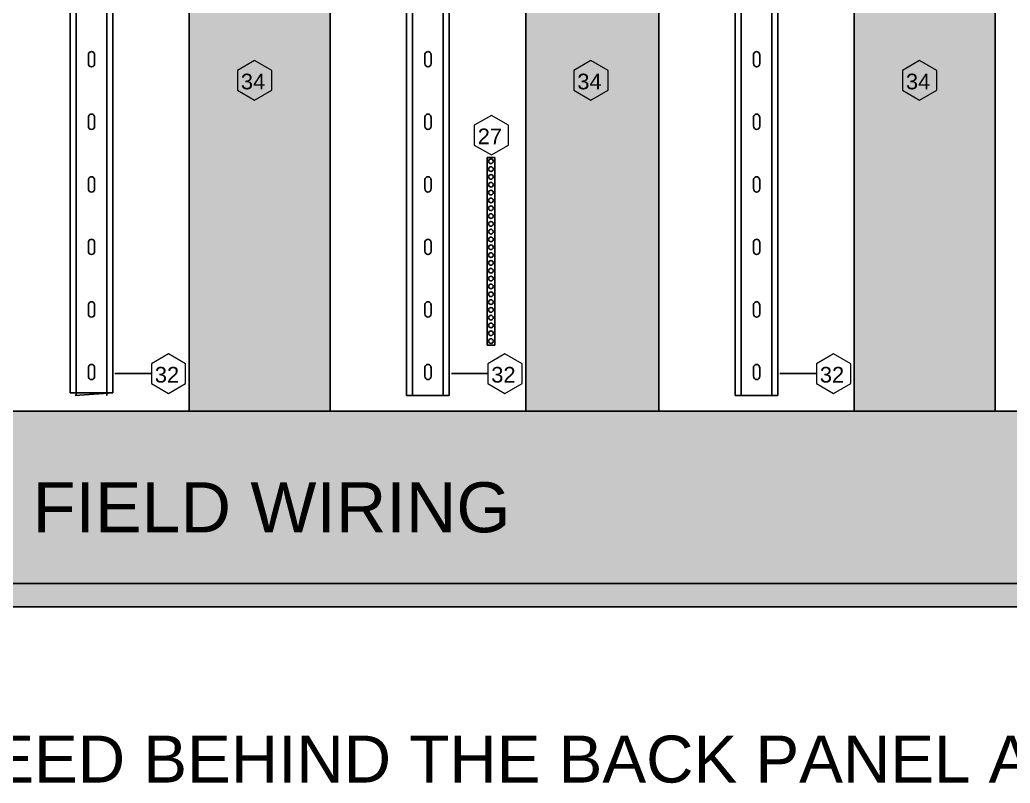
# Model space of a CAD drawing. Extents: x 17 to 188, y 22 to 107.
# Drawn here: x 124.57 to 156.22, y 22.26 to 46.67 of the extents above; entities that cross this region are included whole.
import ezdxf
from ezdxf.enums import TextEntityAlignment as Align

# ---------------------------------------------------------------- set-up
doc = ezdxf.new("R2010")
doc.units = 0
doc.linetypes.add('HIDDEN', pattern=[0.375, 0.25, -0.125])
doc.layers.add('N-ANNO-TEXT', color=2, linetype='Continuous', lineweight=18)
doc.layers.add('N-CONT-PANL', color=3, linetype='Continuous', lineweight=25)
doc.styles.add('_CGS_2-5_NOTES', font='arial.ttf', dxfattribs={"height": 2.5})

msp = doc.modelspace()

# ---------------------------------------------------------------- hatches: boundary and pattern name
h = msp.add_hatch(color=256)
h.dxf.hatch_style = 1
h.set_gradient(color1=(214, 214, 214), color2=(214, 214, 214), tint=1)
h.paths.add_polyline_path([(129.986, 90.532), (134.486, 90.532), (134.486, 34.157), (129.986, 34.157)])
h = msp.add_hatch(color=256)
h.dxf.hatch_style = 1
h.set_gradient(color1=(132, 132, 132), color2=(132, 132, 132), tint=1)
h.paths.add_polyline_path([(140.736, 90.532), (144.986, 90.532), (144.986, 34.157), (140.736, 34.157)])
h = msp.add_hatch(color=256)
h.dxf.hatch_style = 1
h.set_gradient(color1=(214, 214, 214), color2=(214, 214, 214), tint=1)
h.paths.add_polyline_path([(151.236, 90.532), (155.736, 90.532), (155.736, 34.157), (151.236, 34.157)])
h = msp.add_hatch(color=256)
h.dxf.hatch_style = 1
h.set_gradient(color1=(132, 132, 132), color2=(132, 132, 132), tint=1)
h.paths.add_polyline_path([(98.236, 34.157), (166.236, 34.157), (166.236, 27.895), (98.236, 27.895)])

# ---------------------------------------------------------------- linework, layer by layer
at = {"layer": 'N-ANNO-TEXT'}
for points in [[(132.073, 44.097), (132.621, 44.414), (132.621, 45.047), (132.073, 45.364), (131.525, 45.047), (131.525, 44.414)], [(142.823, 44.097), (143.371, 44.414), (143.371, 45.047), (142.823, 45.364), (142.275, 45.047), (142.275, 44.414)], [(153.323, 44.097), (153.871, 44.414), (153.871, 45.047), (153.323, 45.364), (152.775, 45.047), (152.775, 44.414)], [(139.64, 42.347), (140.189, 42.664), (140.189, 43.297), (139.64, 43.614), (139.092, 43.297), (139.092, 42.664)], [(129.323, 34.722), (129.871, 35.039), (129.871, 35.672), (129.323, 35.989), (128.775, 35.672), (128.775, 35.039)], [(140.073, 34.722), (140.621, 35.039), (140.621, 35.672), (140.073, 35.989), (139.525, 35.672), (139.525, 35.039)], [(150.573, 34.722), (151.121, 35.039), (151.121, 35.672), (150.573, 35.989), (150.025, 35.672), (150.025, 35.039)]]:
    msp.add_lwpolyline(points, close=True, dxfattribs=at)
at = {"layer": 'N-CONT-PANL', "linetype": 'Continuous'}
for p, q in [((147.428, 34.657), (147.428, 78.66)), ((147.623, 34.657), (147.623, 78.66)), ((147.623, 34.657), (147.623, 78.66)), ((148.598, 34.657), (148.598, 78.66)), ((148.598, 34.657), (148.598, 78.66)), ((148.793, 34.657), (148.793, 78.66)), ((148.793, 34.657), (148.793, 78.66)), ((136.928, 34.657), (136.928, 66.971)), ((137.123, 34.657), (137.123, 66.971)), ((137.123, 34.657), (137.123, 66.971)), ((138.098, 34.657), (138.098, 66.971)), ((138.098, 34.657), (138.098, 66.971)), ((138.293, 34.657), (138.293, 66.971)), ((138.293, 34.657), (138.293, 66.971)), ((126.178, 34.737), (126.178, 65.333)), ((126.373, 34.657), (126.373, 65.333)), ((126.373, 34.657), (126.373, 65.333)), ((127.348, 34.657), (127.348, 65.333)), ((127.348, 34.657), (127.348, 65.333)), ((127.543, 34.737), (127.543, 65.333)), ((127.543, 34.737), (127.543, 65.333))]:
    msp.add_line(p, q, dxfattribs=at)
at = {"layer": 'N-CONT-PANL'}
for p, q in [((126.764, 45.272, -5.8), (126.764, 45.544, -5.8)), ((126.964, 45.272, -5.8), (126.964, 45.544, -5.8)), ((137.514, 45.272, -5.8), (137.514, 45.544, -5.8)), ((137.714, 45.272, -5.8), (137.714, 45.544, -5.8)), ((148.014, 45.272, -5.8), (148.014, 45.544, -5.8)), ((148.214, 45.272, -5.8), (148.214, 45.544, -5.8)), ((126.764, 43.272, -5.8), (126.764, 43.544, -5.8)), ((126.964, 43.272, -5.8), (126.964, 43.544, -5.8)), ((137.514, 43.272, -5.8), (137.514, 43.544, -5.8)), ((137.714, 43.272, -5.8), (137.714, 43.544, -5.8)), ((148.014, 43.272, -5.8), (148.014, 43.544, -5.8)), ((148.214, 43.272, -5.8), (148.214, 43.544, -5.8)), ((139.503, 42.27, -5.8), (139.503, 36.271, -5.8)), ((139.753, 42.27, -5.8), (139.503, 42.27, -5.8)), ((139.753, 36.271, -5.8), (139.753, 42.27, -5.8)), ((126.764, 41.272, -5.8), (126.764, 41.544, -5.8)), ((126.964, 41.272, -5.8), (126.964, 41.544, -5.8)), ((137.514, 41.272, -5.8), (137.514, 41.544, -5.8)), ((137.714, 41.272, -5.8), (137.714, 41.544, -5.8)), ((148.014, 41.272, -5.8), (148.014, 41.544, -5.8)), ((148.214, 41.272, -5.8), (148.214, 41.544, -5.8)), ((126.764, 39.272, -5.8), (126.764, 39.544, -5.8)), ((126.964, 39.272, -5.8), (126.964, 39.544, -5.8)), ((137.514, 39.272, -5.8), (137.514, 39.544, -5.8)), ((137.714, 39.272, -5.8), (137.714, 39.544, -5.8)), ((148.014, 39.272, -5.8), (148.014, 39.544, -5.8)), ((148.214, 39.272, -5.8), (148.214, 39.544, -5.8)), ((126.764, 37.272, -5.8), (126.764, 37.544, -5.8)), ((126.964, 37.272, -5.8), (126.964, 37.544, -5.8)), ((137.514, 37.272, -5.8), (137.514, 37.544, -5.8)), ((137.714, 37.272, -5.8), (137.714, 37.544, -5.8)), ((148.014, 37.272, -5.8), (148.014, 37.544, -5.8)), ((148.214, 37.272, -5.8), (148.214, 37.544, -5.8)), ((139.753, 36.271, -5.8), (139.503, 36.271, -5.8)), ((126.764, 35.272, -5.8), (126.764, 35.544, -5.8)), ((126.964, 35.272, -5.8), (126.964, 35.544, -5.8)), ((137.514, 35.272, -5.8), (137.514, 35.544, -5.8)), ((137.714, 35.272, -5.8), (137.714, 35.544, -5.8)), ((148.014, 35.272, -5.8), (148.014, 35.544, -5.8)), ((148.214, 35.272, -5.8), (148.214, 35.544, -5.8)), ((128.775, 35.355), (127.611, 35.355)), ((139.525, 35.355), (138.361, 35.355)), ((150.025, 35.355), (148.861, 35.355)), ((126.178, 34.737), (127.543, 34.737)), ((126.342, 34.657), (127.543, 34.737)), ((136.928, 34.657), (138.293, 34.657)), ((147.428, 34.657), (148.793, 34.657)), ((164.775, 28.645), (99.697, 28.645))]:
    msp.add_line(p, q, dxfattribs=at)
at = {"layer": 'N-CONT-PANL', "linetype": 'HIDDEN'}
msp.add_line((98.386, 27.895), (166.236, 27.895), dxfattribs=at)
at = {"layer": 'N-CONT-PANL'}
for points in [[(129.986, 90.532), (134.486, 90.532), (134.486, 34.157), (129.986, 34.157)], [(140.736, 90.532), (144.986, 90.532), (144.986, 34.157), (140.736, 34.157)], [(151.236, 90.532), (155.736, 90.532), (155.736, 34.157), (151.236, 34.157)], [(98.236, 34.157), (166.236, 34.157), (166.236, 27.895), (98.236, 27.895)]]:
    msp.add_lwpolyline(points, close=True, dxfattribs=at)
for centre in [(139.628, 42.145, -5.8), (139.628, 41.895, -5.8), (139.628, 41.645, -5.8), (139.628, 41.395, -5.8), (139.628, 41.145, -5.8), (139.628, 40.895, -5.8), (139.628, 40.645, -5.8), (139.628, 40.395, -5.8), (139.628, 40.145, -5.8), (139.628, 39.895, -5.8), (139.628, 39.645, -5.8), (139.628, 39.395, -5.8), (139.628, 39.145, -5.8), (139.628, 38.895, -5.8), (139.628, 38.645, -5.8), (139.628, 38.395, -5.8), (139.628, 38.145, -5.8), (139.628, 37.895, -5.8), (139.628, 37.645, -5.8), (139.628, 37.395, -5.8), (139.628, 37.145, -5.8), (139.628, 36.895, -5.8), (139.628, 36.645, -5.8), (139.628, 36.395, -5.8)]:
    msp.add_circle(centre, 0.075, dxfattribs=at)
for centre, start_param, end_param in [((126.864, 45.544, -5.8), 4.712386, 7.853986), ((137.614, 45.544, -5.8), 4.712386, 7.853986), ((148.114, 45.544, -5.8), 4.712386, 7.853986), ((126.864, 45.272, -5.8), 1.570797, 4.712387), ((137.614, 45.272, -5.8), 1.570797, 4.712387), ((148.114, 45.272, -5.8), 1.570797, 4.712387), ((126.864, 43.544, -5.8), 4.712386, 7.853986), ((137.614, 43.544, -5.8), 4.712386, 7.853986), ((148.114, 43.544, -5.8), 4.712386, 7.853986), ((126.864, 43.272, -5.8), 1.570797, 4.712387), ((137.614, 43.272, -5.8), 1.570797, 4.712387), ((148.114, 43.272, -5.8), 1.570797, 4.712387), ((126.864, 41.544, -5.8), 4.712386, 7.853986), ((137.614, 41.544, -5.8), 4.712386, 7.853986), ((148.114, 41.544, -5.8), 4.712386, 7.853986), ((126.864, 41.272, -5.8), 1.570797, 4.712387), ((137.614, 41.272, -5.8), 1.570797, 4.712387), ((148.114, 41.272, -5.8), 1.570797, 4.712387), ((126.864, 39.544, -5.8), 4.712386, 7.853986), ((137.614, 39.544, -5.8), 4.712386, 7.853986), ((148.114, 39.544, -5.8), 4.712386, 7.853986), ((126.864, 39.272, -5.8), 1.570797, 4.712387), ((137.614, 39.272, -5.8), 1.570797, 4.712387), ((148.114, 39.272, -5.8), 1.570797, 4.712387), ((126.864, 37.544, -5.8), 4.712386, 7.853986), ((137.614, 37.544, -5.8), 4.712386, 7.853986), ((148.114, 37.544, -5.8), 4.712386, 7.853986), ((126.864, 37.272, -5.8), 1.570797, 4.712387), ((137.614, 37.272, -5.8), 1.570797, 4.712387), ((148.114, 37.272, -5.8), 1.570797, 4.712387), ((126.864, 35.544, -5.8), 4.712386, 7.853986), ((137.614, 35.544, -5.8), 4.712386, 7.853986), ((148.114, 35.544, -5.8), 4.712386, 7.853986), ((126.864, 35.272, -5.8), 1.570797, 4.712387), ((137.614, 35.272, -5.8), 1.570797, 4.712387), ((148.114, 35.272, -5.8), 1.570797, 4.712387)]:
    msp.add_ellipse(centre, major_axis=(0, 0.109), ratio=0.917668, start_param=start_param, end_param=end_param, dxfattribs=at)

# ---------------------------------------------------------------- texts
at = {"layer": 'N-ANNO-TEXT', "style": '_CGS_2-5_NOTES'}
for s, p in [('34', (132.025, 44.696)), ('34', (142.775, 44.696)), ('34', (153.275, 44.696)), ('27', (139.593, 42.946)), ('32', (129.275, 35.321)), ('32', (140.025, 35.321)), ('32', (150.525, 35.321))]:
    msp.add_text(s, height=0.5, dxfattribs=at).set_placement(p, align=Align.MIDDLE)
for s, height, p in [('FIELD WIRING', 1.6, (124.986, 30.282)), ('NOTE: ALL TOP ENTRY CABLES MUST BE FEED BEHIND THE BACK PANEL AND ENTER BOTTOM WIREWAY', 1.5, (79.736, 22.282))]:
    msp.add_text(s, height=height, dxfattribs=at).set_placement(p)

doc.saveas('drawing.dxf')
